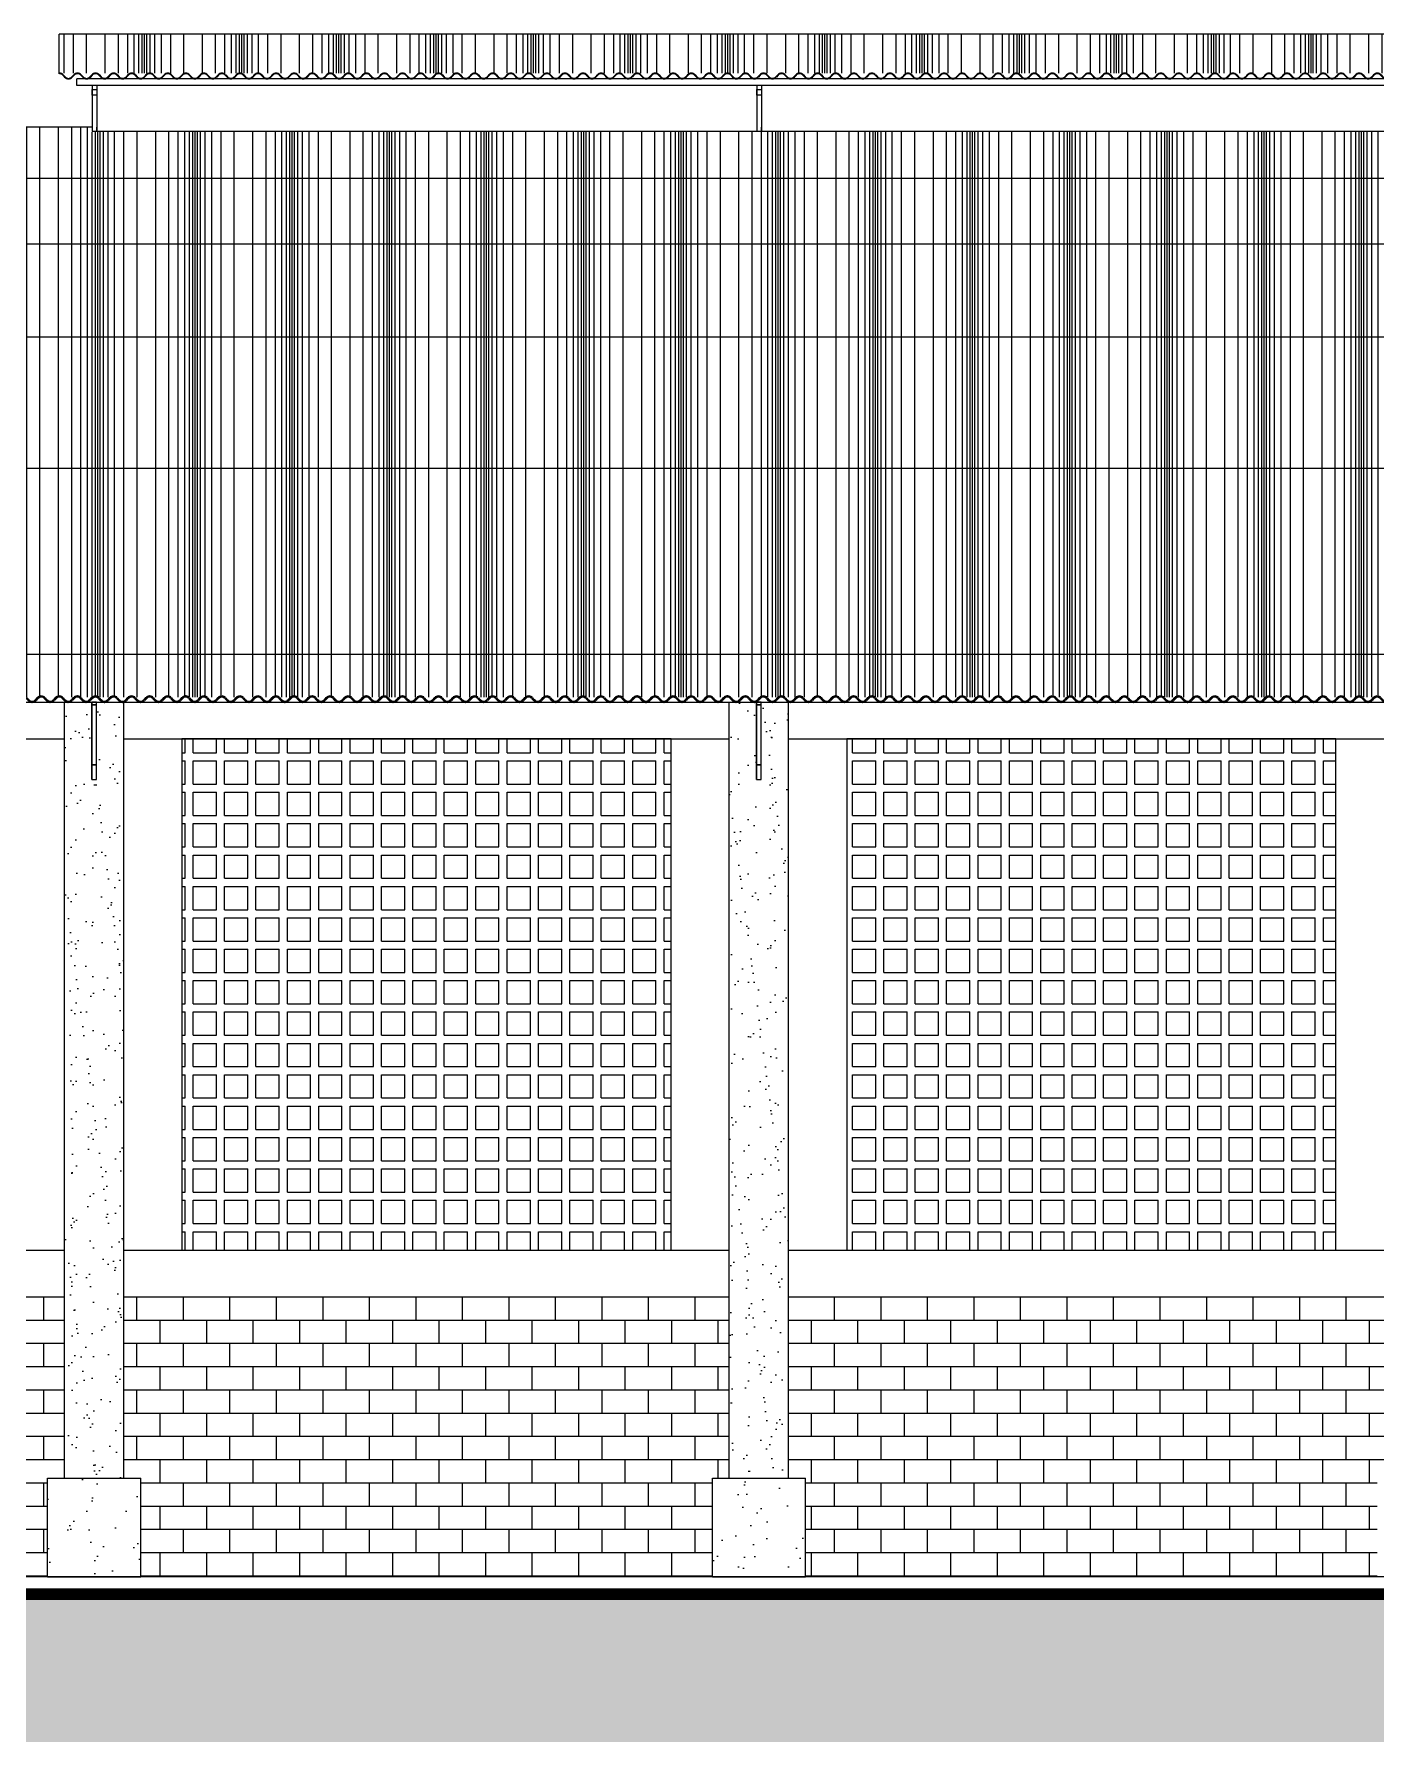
# Model space of a CAD drawing. Header units: metres. Extents: x 2494 to 3558, y 282 to 553.
# Drawn here: x 3091.85 to 3103.39, y 366.97 to 381.66 of the extents above; entities that cross this region are included whole.
import ezdxf

# ---------------------------------------------------------------- set-up
doc = ezdxf.new("R2010")
doc.units = ezdxf.units.M
doc.header["$LTSCALE"] = 7
doc.header["$MEASUREMENT"] = 0
doc.layers.add('AREA', color=31, linetype='Continuous', plot=False)
doc.layers.add('ESQUADRIAS', color=3, linetype='Continuous', lineweight=35)
doc.layers.add('HACH', color=251, linetype='Continuous', lineweight=5)
for name, color, linetype in [('HACHURA PISOS', 250, 'Continuous'), ('PENA 0.15', 7, 'Continuous'), ('PENA 01', 1, 'Continuous'), ('PENA 02', 2, 'Continuous'), ('PENA 03', 3, 'Continuous'), ('PENA 04', 4, 'Continuous'), ('PENA 06', 6, 'Continuous')]:
    doc.layers.add(name, color=color, linetype=linetype)

# ---------------------------------------------------------------- blocks, each defined once
blk = doc.blocks.new('A$C56012A3B')
at = {"layer": 'HACH'}
h = blk.add_hatch(dxfattribs=at)
h.set_pattern_fill('AR-SAND,_O', color=256, scale=0.15, angle=90)
h.set_pattern_definition([(127.5, (-0.655, 0.85), (-0.2890236, -0.009449), [0, -0.228, 0, -0.255, 0, -0.24375]), (97.5, (-0.655, 0.85), (-0.423322, 0.265467), [0, -0.123, 0, -0.2055, 0, -0.07875]), (57.5, (-0.655, 0.6655), (-0.000849, 0.467121), [0, -0.075, 0, -0.27, 0, -0.3525]), (47.5, (-0.655, 0.6655), (-0.131651, 0.45092), [0, -0.0375, 0, -0.177, 0, -0.2025])])
h.paths.add_polyline_path([(-0.145, 7.524), (-0.38, 7.524), (-0.38, 7.501), (-0.38, 6.986), (-0.38, 6.858), (-0.42, 6.858), (-0.42, 6.986), (-0.42, 7.501), (-0.42, 7.524), (-0.655, 7.524), (-0.655, 0.85), (-0.145, 0.85)])
h = blk.add_hatch(dxfattribs=at)
h.set_pattern_fill('AR-SAND,_O', color=256, scale=0.2, angle=90)
h.set_pattern_definition([(127.5, (-0.8, 0), (-0.385365, -0.0126), [0, -0.304, 0, -0.34, 0, -0.325]), (97.5, (-0.8, 0), (-0.56443, 0.35396), [0, -0.164, 0, -0.274, 0, -0.105]), (57.5, (-0.8, -0.246), (-0.00113, 0.62283), [0, -0.1, 0, -0.36, 0, -0.47]), (47.5, (-0.8, -0.246), (-0.17554, 0.60123), [0, -0.05, 0, -0.236, 0, -0.27])])
h.paths.add_polyline_path([(0, 0.85), (-0.8, 0.85), (-0.8, 0), (0, 0)])
at = {"layer": 'PENA 0.15'}
for p, q in [((-0.42, 6.858), (-0.42, 7.524)), ((-0.38, 6.858), (-0.38, 7.524))]:
    blk.add_line(p, q, dxfattribs=at)
blk.add_lwpolyline([(-0.42, 6.986), (-0.38, 6.986), (-0.38, 7.501), (-0.42, 7.501)], close=True, dxfattribs=at)
at = {"layer": 'PENA 01'}
blk.add_lwpolyline([(-0.42, 6.858), (-0.38, 6.858), (-0.38, 6.986), (-0.42, 6.986)], close=True, dxfattribs=at)
at = {"layer": 'PENA 02'}
blk.add_lwpolyline([(-0.38, 7.524), (-0.42, 7.524), (-0.42, 7.501), (-0.38, 7.501)], close=True, dxfattribs=at)
at = {"layer": 'PENA 03'}
for p, q in [((-0.655, 0.85), (-0.655, 7.524)), ((-0.145, 0.85), (-0.145, 7.524))]:
    blk.add_line(p, q, dxfattribs=at)
at = {"layer": 'PENA 04'}
for p, q in [((-0.8, 0), (-0.8, 0.85)), ((-0.8, 0.85), (0, 0.85)), ((0, 0), (0, 0.85)), ((-0.8, 0), (0, 0))]:
    blk.add_line(p, q, dxfattribs=at)
blk = doc.blocks.new('A$C4E0C7143')
at = {"layer": 'HACH'}
h = blk.add_hatch(dxfattribs=at)
h.set_pattern_fill('BLOCO2,_O', color=256, pattern_type=2)
h.set_pattern_definition([(0, (-5.065, 3e-14), (0.2, 0.2), [0.4, 0]), (0, (-5.065, 0.2), (0.2, 0.2), [0.4, 0]), (90, (-5.065, 3e-14), (-0.2, 0.2), [0.2, -0.2]), (90, (-4.665, 3e-14), (-0.2, 0.2), [0.2, -0.2])])
h.paths.add_polyline_path([(0.145, 2.41), (-5.065, 2.41), (-5.065, 0.85), (-4.92, 0.85), (-4.92, 0), (0, 0), (0, 0.85), (0.145, 0.85)])
at = {"layer": 'PENA 01'}
h = blk.add_hatch(dxfattribs=at)
h.set_pattern_fill('COB3,_O', color=256, double=1, pattern_type=2)
h.set_pattern_definition([(0, (-4.49167, 2.81), (0, 0.27), [0.2, -0.07]), (0, (-4.49167, 2.88), (0, 0.27), [0.2, -0.07]), (90, (-4.56167, 2.88), (-0.27, 2e-17), [0.2, -0.07]), (90, (-4.49167, 2.88), (-0.27, 2e-17), [0.2, -0.07])])
h.paths.add_polyline_path([(-0.355, 7.21), (-4.562, 7.21), (-4.562, 2.81), (-0.355, 2.81)])
blk.add_lwpolyline([(-4.562, 2.81), (-0.355, 2.81), (-0.355, 7.21), (-4.562, 7.21)], close=True, dxfattribs=at)
at = {"layer": 'PENA 02'}
for p, q in [((-5.062, 7.21), (0.145, 7.21)), ((-5.062, 2.81), (0.145, 2.81)), ((-5.062, 2.41), (0.145, 2.41))]:
    blk.add_line(p, q, dxfattribs=at)
blk = doc.blocks.new('F312X00')
for p, q in [((-40.5, 6.6), (-40.8, 7.1)), ((-38.2, 9.7), (-40, 7.7)), ((-37.7, 9.3), (-39.6, 7.3)), ((-31.3, 9.3), (-29.4, 7.3)), ((-30.8, 9.7), (-29, 7.7)), ((-20.5, 9.7), (-22.3, 7.7)), ((-20, 9.3), (-21.9, 7.3)), ((-13.6, 9.3), (-11.7, 7.3)), ((-13.1, 9.7), (-11.3, 7.7)), ((-2.8, 9.7), (-4.6, 7.7)), ((-2.3, 9.3), (-4.2, 7.3)), ((4.1, 9.3), (6, 7.3)), ((4.6, 9.7), (6.4, 7.7)), ((14.9, 9.7), (13.1, 7.7)), ((15.4, 9.3), (13.5, 7.3)), ((21.8, 9.3), (23.7, 7.3)), ((22.3, 9.7), (24.1, 7.7)), ((32.6, 9.7), (30.8, 7.7)), ((33.1, 9.3), (31.2, 7.3)), ((39.5, 9.3), (41.4, 7.3)), ((40, 9.7), (41.8, 7.7)), ((50.3, 9.7), (48.5, 7.7)), ((50.8, 9.3), (48.9, 7.3)), ((57.2, 9.3), (59.1, 7.3)), ((57.7, 9.7), (59.5, 7.7)), ((68, 9.7), (66.2, 7.7)), ((68.5, 9.3), (66.6, 7.3)), ((69.1, 10), (68.8, 10.4))]:
    blk.add_line(p, q)
for centre, radius, start, end in [((-43.4, 10.8), 4.5, 304.5181, 317.5524), ((-43.4, 10.8), 5.1, 304.5181, 317.5524), ((-34.5, 6.4), 5, 90, 137.5524), ((-34.5, 6.4), 4.4, 90, 137.5524), ((-34.5, 6.4), 5, 42.4476, 90), ((-34.5, 6.4), 4.4, 42.4476, 90), ((-25.7, 10.8), 5.1, 222.4476, 270), ((-25.7, 10.8), 4.5, 222.4476, 270), ((-25.7, 10.8), 4.5, 270, 317.5524), ((-25.7, 10.8), 5.1, 270, 317.5524), ((-16.8, 6.4), 5, 90, 137.5524), ((-16.8, 6.4), 4.4, 90, 137.5524), ((-16.8, 6.4), 5, 42.4476, 90), ((-16.8, 6.4), 4.4, 42.4476, 90), ((-8, 10.8), 5.1, 222.4476, 270), ((-8, 10.8), 4.5, 222.4476, 270), ((-8, 10.8), 4.5, 270, 317.5524), ((-8, 10.8), 5.1, 270, 317.5524), ((0.9, 6.4), 5, 90, 137.5524), ((0.9, 6.4), 4.4, 90, 137.5524), ((0.9, 6.4), 5, 42.4476, 90), ((0.9, 6.4), 4.4, 42.4476, 90), ((9.7, 10.8), 5.1, 222.4476, 270), ((9.7, 10.8), 4.5, 222.4476, 270), ((9.7, 10.8), 4.5, 270, 317.5524), ((9.7, 10.8), 5.1, 270, 317.5524), ((18.6, 6.4), 5, 90, 137.5524), ((18.6, 6.4), 4.4, 90, 137.5524), ((18.6, 6.4), 5, 42.4476, 90), ((18.6, 6.4), 4.4, 42.4476, 90), ((27.4, 10.8), 5.1, 222.4476, 270), ((27.4, 10.8), 4.5, 222.4476, 270), ((27.4, 10.8), 4.5, 270, 317.5524), ((27.4, 10.8), 5.1, 270, 317.5524), ((36.3, 6.4), 5, 90, 137.5524), ((36.3, 6.4), 4.4, 90, 137.5524), ((36.3, 6.4), 5, 42.4476, 90), ((36.3, 6.4), 4.4, 42.4476, 90), ((45.1, 10.8), 5.1, 222.4476, 270), ((45.1, 10.8), 4.5, 222.4476, 270), ((45.1, 10.8), 4.5, 270, 317.5524), ((45.1, 10.8), 5.1, 270, 317.5524), ((54, 6.4), 5, 90, 137.5524), ((54, 6.4), 4.4, 90, 137.5524), ((54, 6.4), 5, 42.4476, 90), ((54, 6.4), 4.4, 42.4476, 90), ((62.8, 10.8), 5.1, 222.4476, 270), ((62.8, 10.8), 4.5, 222.4476, 270), ((62.8, 10.8), 4.5, 270, 317.5524), ((62.8, 10.8), 5.1, 270, 317.5524), ((71.7, 6.4), 5, 125.4186, 137.5524), ((71.7, 6.4), 4.4, 125.4186, 137.5524)]:
    blk.add_arc(centre, radius, start, end)
blk = doc.blocks.new('tc')
at = {"layer": 'PENA 01'}
for p, q in [((-0.04, 0.397), (-0.04, 0)), ((-0.04, 0.315), (-0.04, 0)), ((0, 0.397), (0, 0)), ((0, 0.315), (0, 0)), ((0, 0), (0, 0.038))]:
    blk.add_line(p, q, dxfattribs=at)
blk.add_lwpolyline([(-0.04, 0.364), (0, 0.364), (0, 0.315), (-0.04, 0.315)], close=True, dxfattribs=at)

msp = doc.modelspace()

# ---------------------------------------------------------------- hatches: boundary and pattern name
at = {"layer": 'HACHURA PISOS'}
h = msp.add_hatch(dxfattribs=at)
h.set_pattern_fill('HACH23,_O', color=256, scale=0.02, pattern_type=2)
h.set_pattern_definition([(90, (3191.4679, 409.77534), (-0.836, 5e-17), []), (90, (3191.4961, 409.77534), (-0.836, 5e-17), []), (90, (3191.5361, 409.77534), (-0.836, 5e-17), []), (90, (3191.5927, 409.77534), (-0.836, 5e-17), []), (90, (3191.6727, 409.77534), (-0.836, 5e-17), []), (90, (3191.7859, 409.77534), (-0.836, 5e-17), []), (90, (3191.9459, 409.77534), (-0.836, 5e-17), []), (90, (3192.0591, 409.77534), (-0.836, 5e-17), []), (90, (3192.1391, 409.77534), (-0.836, 5e-17), []), (90, (3192.1957, 409.77534), (-0.836, 5e-17), []), (90, (3192.2357, 409.77534), (-0.836, 5e-17), []), (90, (3192.2639, 409.77534), (-0.836, 5e-17), []), (90, (3192.2839, 409.77534), (-0.836, 5e-17), [])])
h.paths.add_polyline_path([(3126.981, 381.662), (3092.067, 381.662), (3092.067, 381.327), (3126.981, 381.327)])
h = msp.add_hatch(dxfattribs=at)
h.set_pattern_fill('HACH23,_O', color=256, scale=0.02, pattern_type=2)
h.set_pattern_definition([(90, (3289.7139, 421.006), (-0.836, 5e-17), []), (90, (3289.7421, 421.006), (-0.836, 5e-17), []), (90, (3289.7821, 421.006), (-0.836, 5e-17), []), (90, (3289.8387, 421.006), (-0.836, 5e-17), []), (90, (3289.9187, 421.006), (-0.836, 5e-17), []), (90, (3290.0319, 421.006), (-0.836, 5e-17), []), (90, (3290.1919, 421.006), (-0.836, 5e-17), []), (90, (3290.3051, 421.006), (-0.836, 5e-17), []), (90, (3290.3851, 421.006), (-0.836, 5e-17), []), (90, (3290.4417, 421.006), (-0.836, 5e-17), []), (90, (3290.4817, 421.006), (-0.836, 5e-17), []), (90, (3290.5099, 421.006), (-0.836, 5e-17), []), (90, (3290.5299, 421.006), (-0.836, 5e-17), [])])
h.paths.add_polyline_path([(3080.682, 380.823), (3080.662, 380.823), (3057.642, 380.823), (3057.642, 380.861), (3050.862, 380.861), (3050.892, 375.959), (3133.686, 375.959), (3133.656, 380.861), (3126.701, 380.861), (3126.701, 380.823), (3092.349, 380.82), (3092.347, 380.861), (3080.682, 380.861)])
at = {"layer": 'PENA 01'}
h = msp.add_hatch(dxfattribs=at)
h.set_pattern_fill('HACH24,_O', color=256, scale=0.4, angle=90, pattern_type=2)
h.set_pattern_definition([(180, (3050.864, 380.395), (-5e-15, 42.736), []), (180, (3050.864, 379.83), (-5e-15, 42.736), []), (180, (3050.864, 379.03), (-5e-15, 42.736), []), (180, (3050.864, 377.9), (-5e-15, 42.736), []), (180, (3050.864, 376.3), (-5e-15, 42.736), []), (180, (3050.864, 374.035), (-5e-15, 42.736), []), (180, (3050.864, 370.835), (-5e-15, 42.736), []), (180, (3050.864, 366.31), (-5e-15, 42.736), []), (180, (3050.864, 359.91), (-5e-15, 42.736), []), (180, (3050.864, 350.86), (-5e-15, 42.736), []), (180, (3050.864, 338.06), (-5e-15, 42.736), [])])
h.paths.add_polyline_path([(3133.654, 380.795), (3050.864, 380.795), (3050.864, 375.938), (3133.657, 375.938)])
at = {"layer": 'PENA 01', "ltscale": 1.5}
h = msp.add_hatch(dxfattribs=at)
h.set_pattern_fill('EARTH', color=256, scale=0.75, angle=45, style=0, double=1)
h.set_pattern_definition([(45, (3044.36074, 366.97144), (3e-17, 0.26516504), [0.1875, -0.1875]), (45, (3044.31102, 367.02116), (3e-17, 0.26516504), [0.1875, -0.1875]), (45, (3044.2613, 367.07088), (3e-17, 0.26516504), [0.1875, -0.1875]), (135, (3044.2613, 367.10403), (-0.26516504, 6e-17), [0.1875, -0.1875]), (135, (3044.31102, 367.15374), (-0.26516504, 6e-17), [0.1875, -0.1875]), (135, (3044.36074, 367.20346), (-0.26516504, 6e-17), [0.1875, -0.1875])])
h.paths.add_polyline_path([(3144.045, 368.321), (3141.847, 368.321), (3137.993, 368.421), (3132.8, 368.241), (3052.052, 368.241), (3052.052, 368.031), (3044.361, 368.031), (3044.361, 366.971), (3144.045, 366.971)])

# ---------------------------------------------------------------- linework, layer by layer
at = {"layer": 'AREA'}
msp.add_line((3050.862, 375.916), (3133.656, 375.916), dxfattribs=at)
at = {"layer": 'PENA 01'}
for p, q in [((3092.067, 381.321), (3092.067, 381.662)), ((3126.981, 381.662), (3092.067, 381.662)), ((3092.097, 381.309), (3092.113, 381.291)), ((3092.101, 381.312), (3092.117, 381.295)), ((3092.192, 381.312), (3092.175, 381.295)), ((3092.196, 381.309), (3092.179, 381.291)), ((3092.217, 381.22), (3092.217, 381.276)), ((3126.831, 381.276), (3092.217, 381.276)), ((3126.831, 381.22), (3092.217, 381.22)), ((3092.252, 381.309), (3092.269, 381.291)), ((3092.256, 381.312), (3092.273, 381.295)), ((3092.347, 381.312), (3092.331, 381.295)), ((3092.351, 381.309), (3092.335, 381.291)), ((3092.408, 381.309), (3092.424, 381.291)), ((3092.412, 381.312), (3092.428, 381.295)), ((3092.502, 381.312), (3092.486, 381.295)), ((3092.506, 381.309), (3092.49, 381.291)), ((3092.512, 381.314), (3092.509, 381.318)), ((3092.347, 380.861), (3080.682, 380.861)), ((3126.701, 380.823), (3092.349, 380.823)), ((3126.701, 380.823), (3092.349, 380.823))]:
    msp.add_line(p, q, dxfattribs=at)
for centre, radius, start, end in [((3092.069, 381.283), 0.0439, 90, 91.9484), ((3092.069, 381.283), 0.0386, 90, 92.2143), ((3092.069, 381.283), 0.0439, 42.4476, 90), ((3092.069, 381.283), 0.0386, 42.4476, 90), ((3092.146, 381.321), 0.0447, 222.4476, 270), ((3092.146, 381.321), 0.0395, 222.4476, 270), ((3092.146, 381.321), 0.0395, 270, 317.5524), ((3092.146, 381.321), 0.0447, 270, 317.5524), ((3092.224, 381.283), 0.0439, 90, 137.5524), ((3092.224, 381.283), 0.0386, 90, 137.5524), ((3092.224, 381.283), 0.0439, 42.4476, 90), ((3092.224, 381.283), 0.0386, 42.4476, 90), ((3092.302, 381.321), 0.0447, 222.4476, 270), ((3092.302, 381.321), 0.0395, 222.4476, 270), ((3092.302, 381.321), 0.0395, 270, 317.5524), ((3092.302, 381.321), 0.0447, 270, 317.5524), ((3092.379, 381.283), 0.0439, 90, 137.5524), ((3092.379, 381.283), 0.0386, 90, 137.5524), ((3092.379, 381.283), 0.0439, 42.4476, 90), ((3092.379, 381.283), 0.0386, 42.4476, 90), ((3092.457, 381.321), 0.0447, 222.4476, 270), ((3092.457, 381.321), 0.0395, 222.4476, 270), ((3092.457, 381.321), 0.0395, 270, 317.5524), ((3092.457, 381.321), 0.0447, 270, 317.5524), ((3092.535, 381.283), 0.0439, 125.4186, 137.5524), ((3092.535, 381.283), 0.0386, 125.4186, 137.5524)]:
    msp.add_arc(centre, radius, start, end, dxfattribs=at)
at = {"layer": 'PENA 02', "const_width": 0.1}
msp.add_lwpolyline([(3144.045, 368.321), (3141.847, 368.321), (3141.847, 368.421), (3137.993, 368.421), (3132.8, 368.241), (3052.052, 368.241), (3052.052, 368.031), (3044.361, 368.031)], dxfattribs=at)
msp.add_lwpolyline([(3144.045, 368.321), (3141.847, 368.321), (3141.847, 368.421), (3137.993, 368.421), (3132.8, 368.241), (3052.052, 368.241), (3052.052, 368.031), (3044.361, 368.031)], dxfattribs=at)
at = {"layer": 'PENA 06'}
msp.add_lwpolyline([(3132.797, 368.391), (3051.902, 368.391), (3051.902, 368.181), (3044.361, 368.181)], dxfattribs=at)

# ---------------------------------------------------------------- block references
at = {"layer": 'ESQUADRIAS', "xscale": 0.0087719298245589, "yscale": 0.0087719298245589, "zscale": 0.0087719298245589}
for p in [(3091.904, 375.866), (3092.681, 375.866), (3093.457, 375.866), (3094.233, 375.866), (3095.01, 375.866), (3095.786, 375.866), (3096.562, 375.866), (3097.339, 375.866), (3098.115, 375.866), (3098.891, 375.866), (3099.668, 375.866), (3100.444, 375.866), (3101.22, 375.866), (3101.997, 375.866), (3102.773, 375.866), (3103.549, 375.866)]:
    msp.add_blockref('F312X00', p, dxfattribs=at)
at = {"layer": 'PENA 01', "xscale": 0.0087719298245589, "yscale": 0.0087719298245589, "zscale": 0.0087719298245589}
for p in [(3092.682, 381.227), (3093.613, 381.227), (3094.39, 381.227), (3095.166, 381.227), (3095.942, 381.227), (3096.719, 381.227), (3097.495, 381.227), (3098.271, 381.227), (3099.048, 381.227), (3099.824, 381.227), (3100.6, 381.227), (3101.377, 381.227), (3102.153, 381.227), (3102.929, 381.227)]:
    msp.add_blockref('F312X00', p, dxfattribs=at)
at = {"layer": 'PENA 01'}
for name, p in [('tc', (3092.389, 380.823)), ('tc', (3098.106, 380.823)), ('A$C56012A3B', (3092.767, 368.391)), ('A$C56012A3B', (3098.484, 368.391)), ('A$C4E0C7143', (3091.967, 368.391)), ('A$C4E0C7143', (3097.684, 368.391)), ('A$C4E0C7143', (3103.401, 368.391))]:
    msp.add_blockref(name, p, dxfattribs=at)

doc.saveas('drawing.dxf')
